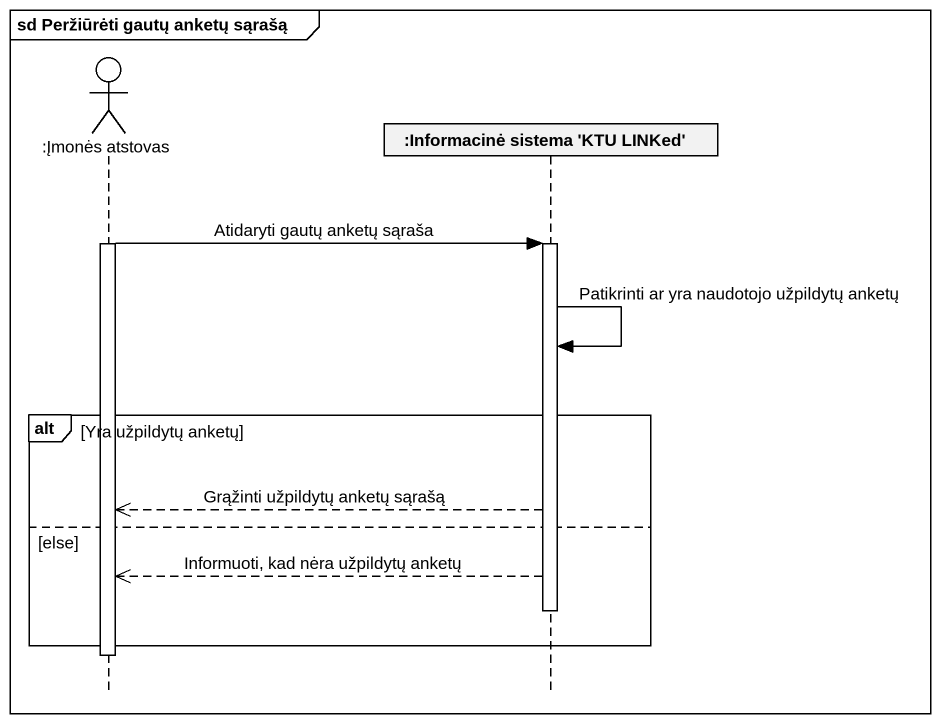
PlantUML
@startuml
mainframe sd Peržiūrėti gautų anketų sąrašą
hide footbox
actor ":Įmonės atstovas" as Įmonės_atstovas
participant ":Informacinė sistema 'KTU LINKed'" as Informacinė_sistema_KTU

activate Įmonės_atstovas
Įmonės_atstovas -> Informacinė_sistema_KTU : Atidaryti gautų anketų sąraša
activate Informacinė_sistema_KTU
Informacinė_sistema_KTU -> Informacinė_sistema_KTU : Patikrinti ar yra naudotojo užpildytų anketų
alt Yra užpildytų anketų
  Informacinė_sistema_KTU -->> Įmonės_atstovas : Grąžinti užpildytų anketų sąrašą
else else
  Informacinė_sistema_KTU -->> Įmonės_atstovas : Informuoti, kad nėra užpildytų anketų
  deactivate Informacinė_sistema_KTU
end
deactivate Įmonės_atstovas
@enduml
